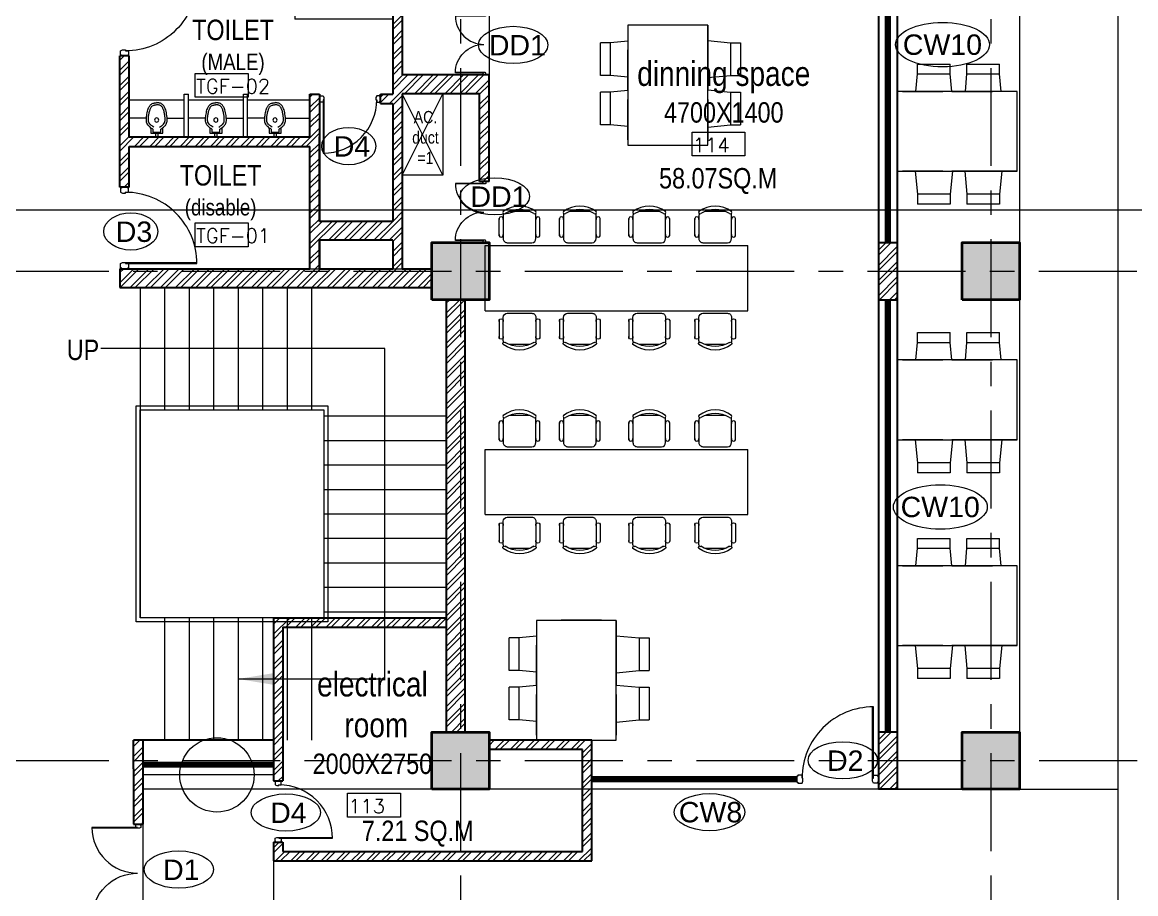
# Model space of a CAD drawing. Header units: millimetres. Extents: x 24487468 to 24959437, y -333213 to 842934.
# Drawn here: x 24743375 to 24757020, y 426 to 11110 of the extents above; entities that cross this region are included whole.
import ezdxf

# ---------------------------------------------------------------- set-up
doc = ezdxf.new("R2010")
doc.units = ezdxf.units.MM
doc.header["$MEASUREMENT"] = 0
doc.header["$PDMODE"] = 3
doc.linetypes.add('Centreline', pattern=[21, 12, -3, 3, -3])
doc.layers.get('0').update_dxf_attribs({"lineweight": 5})
for name, color, linetype, lineweight in [('A 0.13 dw', 175, 'Continuous', 5), ('A 0.13furniture', 30, 'Continuous', 0), ('A 0.13parapet partition', 32, 'Continuous', 13), ('A-DIM', 155, 'Continuous', 9), ('AREA', 7, 'Continuous', 5), ('COLUMN', 12, 'Continuous', 40), ('D-DIM', 63, 'Continuous', 15), ('DIM', 183, 'Continuous', 5), ('Fixture', 181, 'Continuous', 9), ('HACTH', 8, 'Continuous', 0), ('hatch', 9, 'Continuous', 0), ('p1 plan grid lck', 6, 'Continuous', 5), ('room number', 99, 'Continuous', 20), ('stairs', 13, 'Continuous', 5), ('text', 7, 'Continuous', 15), ('TEXT ROOM', 3, 'Continuous', 15), ('wall', 53, 'Continuous', 15), ('Wall1', 37, 'Continuous', 30), ('WALL2', 4, 'Continuous', 15), ('win shutters', 140, 'Continuous', 25)]:
    doc.layers.add(name, color=color, linetype=linetype, lineweight=lineweight)
doc.styles.add('arial', font='times.ttf')
doc.styles.add('LABEL', font='arial.ttf', dxfattribs={"height": 18})
doc.styles.add('ordinary', font='arial.ttf')
doc.styles.add('ROMANS', font='romans__.ttf')
doc.styles.add('Tahoma', font='technic_.ttf')
doc.dimstyles.new('DIM100', dxfattribs={"dimtxt": 300, "dimasz": 250, "dimexe": 100, "dimexo": 100, "dimgap": 150, "dimtad": 1, "dimdec": 0, "dimrnd": 5, "dimzin": 0, "dimdsep": 46, "dimtxsty": 'ROMANS', "dimblk": 'DOTSMALL', "dimcen": 0.09, "dimclrd": 256, "dimclre": 256, "dimclrt": 7, "dimadec": 0, "dimazin": 0, "dimtfac": 1, "dimtdec": 0, "dimtix": 1, "dimtofl": 0, "dimtmove": 1, "dimatfit": 3, "dimfxl": 100, "dimfxlon": 1, "dimtolj": 1, "dimtzin": 0, "dimarcsym": 0})

# ---------------------------------------------------------------- blocks, each defined once
blk = doc.blocks.new('column 350')
at = {"layer": 'COLUMN', "ltscale": 100}
h = blk.add_hatch(color=256, dxfattribs=at)
h.dxf.hatch_style = 1
h.paths.add_polyline_path([(1327.5, 1037.5), (627.5, 1037.5), (627.5, 337.5), (1327.5, 337.5)])
blk.add_lwpolyline([(627.5, 1037.5), (1327.5, 1037.5), (1327.5, 337.5), (627.5, 337.5)], close=True, dxfattribs=at)
blk = doc.blocks.new('_DotSmall')
at = {"color": 0, "linetype": 'ByBlock', "const_width": 0.5}
blk.add_lwpolyline([(-0.0625, 0, 1), (0.0625, 0, 1)], format="xyb", close=True, dxfattribs=at)
blk = doc.blocks.new('Door1000-flat-3')
at = {"layer": 'A 0.13 dw'}
for p, q in [((-38, 0), (-38, -12)), ((38, 0), (-38, 0)), ((-38, -12), (-50, -12)), ((-50, -12), (-50, -63)), ((-50, -63), (-25, -75)), ((-25, -75), (12, -75)), ((12, -75), (12, -63)), ((12, -63), (50, -63)), ((38, -12), (38, 0)), ((50, -12), (38, -12)), ((50, -63), (50, -12)), ((-50, -937), (-25, -925)), ((-50, -988), (-50, -937)), ((-25, -925), (12, -925)), ((12, -925), (12, -937)), ((12, -925), (886, -925)), ((12, -937), (50, -937)), ((12, -937), (886, -937)), ((50, -937), (50, -988)), ((-38, -988), (-50, -988)), ((-38, -1000), (-38, -988)), ((38, -1000), (-38, -1000)), ((50, -988), (38, -988)), ((38, -988), (38, -1000))]:
    blk.add_line(p, q, dxfattribs=at)
blk.add_lwpolyline([(886, -937), (886, -937, 0.414214), (12, -63)], format="xyb", dxfattribs=at)
blk = doc.blocks.new('URINAL-flat-2-flat-1')
at = {"layer": 'Fixture'}
for p, q in [((34889, -102468), (34850, -102468)), ((34898, -102606), (34898, -102366)), ((34850, -102492), (34889, -102492))]:
    blk.add_line(p, q, dxfattribs=at)
for points in [[(34803, -102431, 0.015307), (34788, -102408, 0.030235), (34770, -102387, 0.085356), (34740, -102364, 0.063817), (34717, -102355, 0.036492), (34698, -102352, 0.026744), (34678, -102352, 0.018274), (34658, -102353, 0.011125), (34636, -102356, 0.014084), (34600, -102362, 0.025138), (34565, -102370, 0.031939), (34540, -102380, 0.032616), (34523, -102389, 0.107254), (34494, -102415, 0.068619), (34485, -102434, 0.025503), (34482, -102447, 0.015887), (34479, -102459, 0.009468), (34476, -102479)], [(34777, -102444, 0.008503), (34763, -102422, 0.017924), (34752, -102408, 0.030377), (34741, -102396, 0.126288), (34715, -102381, 0.028405), (34706, -102379, 0.02339), (34696, -102377, 0.02717), (34679, -102377, 0.018325), (34660, -102378, 0.011123), (34640, -102380, 0.018446), (34598, -102387, 0.021502), (34573, -102394, 0.022313), (34555, -102400, 0.029677), (34540, -102407, 0.038753), (34528, -102415, 0.155552), (34509, -102442, 0.025477), (34506, -102452, 0.015887), (34504, -102463, 0.009489), (34501, -102482)], [(34803, -102528, -0.015299), (34787, -102551, -0.030229), (34770, -102572, -0.085355), (34740, -102595, -0.063823), (34717, -102604, -0.036496), (34698, -102607, -0.026747), (34678, -102607, -0.018276), (34657, -102606, -0.011126), (34636, -102603, -0.014084), (34600, -102597, -0.025138), (34565, -102589, -0.031939), (34540, -102579, -0.032616), (34523, -102570, -0.107254), (34494, -102543, -0.068619), (34485, -102524, -0.025503), (34482, -102512, -0.015887), (34479, -102499, -0.009468), (34476, -102479)], [(34777, -102515, -0.008503), (34762, -102537, -0.017924), (34752, -102551, -0.030377), (34741, -102563, -0.126288), (34715, -102578, -0.028405), (34706, -102580, -0.02339), (34696, -102582, -0.02717), (34679, -102582, -0.018325), (34660, -102581, -0.011123), (34640, -102579, -0.018446), (34598, -102571, -0.021502), (34573, -102565, -0.022313), (34555, -102559, -0.029677), (34540, -102552, -0.038753), (34528, -102543, -0.155552), (34509, -102516, -0.025477), (34506, -102507, -0.015887), (34504, -102495, -0.009489), (34501, -102476)]]:
    blk.add_lwpolyline(points, format="xyb", dxfattribs=at)
for points in [[(34786, -102405), (34850, -102405), (34850, -102555), (34785, -102555)], [(34803, -102431), (34839, -102431), (34839, -102528), (34803, -102528)]]:
    blk.add_lwpolyline(points, dxfattribs=at)
blk.add_circle((34690, -102479), 25.6, dxfattribs=at)
blk = doc.blocks.new('eg e-flat-1')
at = {"layer": 'Fixture'}
for p, q in [((-349, 195), (-349, -355)), ((851, 195), (851, -355)), ((269, -41), (232, -41)), ((251, -59), (251, -22)), ((851, -355), (-349, -355))]:
    blk.add_line(p, q, dxfattribs=at)
at = {"layer": 'Fixture', "linetype": 'Continuous'}
for points in [[(475, -48, 0.117634), (461, 21, 0.104469), (414, 84, 0.090016), (344, 126, 0.08192), (256, 144, 0.08192), (168, 132, 0.090016), (96, 95, 0.104469), (44, 35, 0.117634), (26, -33, 0.117634), (40, -102, 0.104469), (87, -166, 0.090016), (157, -207, 0.08192), (245, -225, 0.08192), (333, -213, 0.090016), (405, -176, 0.104469), (457, -116, 0.117634)], [(458, -44, 0.118622), (444, 19, 0.104678), (399, 76, 0.089562), (334, 113, 0.081185), (253, 128, 0.081185), (171, 116, 0.089562), (106, 80, 0.104678), (59, 25, 0.118622), (43, -38, 0.118622), (57, -100, 0.104678), (102, -157, 0.089562), (167, -194, 0.081185), (248, -209, 0.081185), (330, -197, 0.089562), (396, -162, 0.104678), (442, -106, 0.118622)], [(387, -42, 0.118283), (377, -1, 0.104607), (348, 37, 0.089718), (305, 61, 0.081436), (252, 70, 0.081436), (198, 62, 0.089718), (155, 39, 0.104607), (124, 2, 0.118283), (114, -39, 0.118283), (124, -80, 0.104607), (153, -118, 0.089718), (196, -142, 0.081436), (249, -152, 0.081436), (303, -143, 0.089718), (346, -120, 0.104607), (377, -83, 0.118283)]]:
    blk.add_lwpolyline(points, format="xyb", close=True, dxfattribs=at)
at = {"layer": 'Fixture'}
for radius in [27.6, 18.4]:
    blk.add_circle((251, -41), radius, dxfattribs=at)
blk = doc.blocks.new('md1')
at = {"layer": 'A 0.13 dw'}
for p, q in [((-924, 1799), (-936, 1799)), ((-936, 1799), (-936, 1748)), ((-936, 1748), (-911, 1736)), ((-924, 1811), (-924, 1799)), ((-848, 1811), (-924, 1811)), ((-911, 1736), (-874, 1736)), ((-874, 1736), (-874, 1748)), ((-874, 1748), (-836, 1748)), ((-874, 1748), (0, 1748)), ((-874, 1736), (0, 1736)), ((-848, 1799), (-848, 1811)), ((-836, 1799), (-848, 1799)), ((-836, 1748), (-836, 1799)), ((-936, 0), (-911, 12)), ((-936, -51), (-936, 0)), ((-911, 12), (-874, 12)), ((-874, 12), (-874, 0)), ((-874, 12), (0, 12)), ((-874, 0), (-836, 0)), ((-874, 0), (0, 0)), ((-836, 0), (-836, -51)), ((-924, -51), (-936, -51)), ((-924, -63), (-924, -51)), ((-848, -63), (-924, -63)), ((-836, -51), (-848, -51)), ((-848, -51), (-848, -63))]:
    blk.add_line(p, q, dxfattribs=at)
for points in [[(0, 1748), (0, 1748, -0.414214), (-874, 874)], [(0, 0), (0, 0, 0.414214), (-874, 874)]]:
    blk.add_lwpolyline(points, format="xyb", dxfattribs=at)
blk = doc.blocks.new('tiolet21')
at = {"layer": 'hatch', "ltscale": 100}
h = blk.add_hatch(dxfattribs=at)
h.set_pattern_fill('ANSI32', color=256, scale=350)
h.set_pattern_definition([(45, (-1761.97, 2665), (-92.8078, 92.8078), []), (45, (-1700.1, 2665), (-92.8078, 92.8078), [])])
h.paths.add_polyline_path([(-564, 5650), (-794, 5650), (-794, 3403), (-3909, 3403), (-3909, 4647), (-4024, 4647), (-4024, 3288), (-679, 3288), (-679, 1819), (-829, 1819), (-829, 1704), (-679, 1704), (-679, 260), (-1579, 260), (-1579, 1819), (-1694, 1819), (-1694, 1295), (-3909, 1295), (-3909, 2288), (-4024, 2288), (-4024, 2288), (-4024, 680), (-3909, 680), (-3909, 1180), (-1694, 1180), (-1694, -320), (-1579, -320), (-1579, 30), (-679, 30), (-679, -320), (-564, -320), (-564, 1825), (385, 1825), (385, 750), (500, 750), (500, 2055), (-564, 2055), (-564, 3290), (385, 3290), (385, 2805), (500, 2805), (500, 3405), (500, 4550), (385, 4550), (385, 3520), (-564, 3520)])
h = blk.add_hatch(dxfattribs=at)
h.set_pattern_fill('ANSI32', color=256, scale=350)
h.set_pattern_definition([(45, (-1501.97, 4526.43), (-92.808, 92.808), []), (45, (-1440.1, 4526.43), (-92.808, 92.808), [])])
h.paths.add_polyline_path([(-794, 4535), (-2124, 4535), (-2124, 4535), (-2181, 4535), (-2209, 4535), (-2209, 4420), (-2124, 4420), (-2124, 4420), (-2181, 4420), (-2181, 4411), (-2190, 4411), (-2190, 4373), (-2171, 4364), (-2143, 4364), (-2143, 4373), (-2115, 4373), (-2115, 4411), (-2124, 4411), (-2124, 4420), (-2181, 4420), (-2181, 4420), (-2124, 4420), (-794, 4420)])
h.paths.add_polyline_path([(-2094, 5650), (-2209, 5650), (-2209, 5285), (-2180, 5285), (-2180, 5285), (-2123, 5285), (-2094, 5285)])
h.paths.add_polyline_path([(-1488, 4364), (-2143, 4364), (-2171, 4364), (-2190, 4373), (-2190, 4411), (-2181, 4411), (-2181, 4420), (-2124, 4420), (-2124, 4411), (-2115, 4411), (-2115, 4373), (-1488, 4373, -0.401532), (-2114, 3718), (-2114, 3679), (-2123, 3679), (-2123, 3670), (-2094, 3670), (-2094, 3403), (-2209, 3403), (-2209, 3670), (-2180, 3670), (-2180, 3679), (-2189, 3679), (-2189, 3717), (-2171, 3726), (-2143, 3726), (-2143, 3717, 0.410198)])
at = {"ltscale": 100}
for p, q in [((-200, 5880), (-200, 5650)), ((-4024, 2288), (-4024, 2288)), ((-1694, -320), (-564, -320))]:
    blk.add_line(p, q, dxfattribs=at)
at = {"layer": 'A 0.13parapet partition', "linetype": 'Continuous', "extrusion": (7.45024e-07, -7.45024e-07, 1)}
for p, q in [((-3234, 1295), (-3234, 1819, 0)), ((-3234, 1819, 0), (-3184, 1819, 0)), ((-3184, 1295, 0), (-3184, 1819, 0)), ((-2509, 1295, 0), (-2509, 1819, 0)), ((-2509, 1819, 0), (-2459, 1819, 0)), ((-2459, 1295, 0), (-2459, 1819, 0))]:
    blk.add_line(p, q, dxfattribs=at)
at = {"layer": 'Fixture', "extrusion": (7.45024e-07, -7.45024e-07, 1)}
for p, q in [((-3909, 1749, 0), (-3234, 1749, 0)), ((-3184, 1749, 0), (-2509, 1749, 0)), ((-2459, 1749, 0), (-1694, 1749, 0)), ((-3444, 1524, 0), (-3234, 1524, 0)), ((-2719, 1524, 0), (-2509, 1524, 0)), ((-1994, 1524, 0), (-1694, 1524, 0))]:
    blk.add_line(p, q, dxfattribs=at)
at = {"layer": 'Fixture', "extrusion": (-7.45024e-07, -7.45024e-07, 1)}
for p, q in [((-3699, 1524, 0), (-3909, 1524)), ((-2974, 1524, 0), (-3185, 1524, 0)), ((-2249, 1524, 0), (-2460, 1524, 0))]:
    blk.add_line(p, q, dxfattribs=at)
at = {"layer": 'HACTH', "ltscale": 100}
for p, q in [((-264, 5175), (-564, 5475)), ((-564, 5175), (-264, 5475)), ((-264, 5475), (-564, 5475)), ((-264, 5475), (-264, 5175)), ((-564, 5175), (-264, 5175)), ((-64, 4467), (-564, 4467)), ((-564, 4467), (-64, 3520)), ((-564, 3520), (-64, 4467)), ((-64, 4467), (-64, 3520)), ((-564, 3290), (-64, 2790)), ((-564, 2790), (-64, 3290)), ((-64, 3290), (-64, 2790)), ((-564, 2790), (-64, 2790)), ((-64, 825), (-564, 1825)), ((-564, 825), (-64, 1825)), ((-64, 1825), (-64, 825)), ((-64, 825), (-564, 825))]:
    blk.add_line(p, q, dxfattribs=at)
at = {"layer": 'Wall1', "ltscale": 100}
for p, q in [((-4024, 5880), (-200, 5880)), ((-4024, 5650), (-4024, 5880)), ((-4024, 5650), (-199, 5650)), ((-2209, 5650), (-2209, 5285)), ((-2094, 5650), (-2094, 5285)), ((-794, 5650), (-794, 3403)), ((-564, 5650), (-564, 3520)), ((-2209, 5285), (-2094, 5285)), ((-4024, 3288), (-4024, 4647)), ((-3909, 4647), (-4024, 4647)), ((-3909, 3403), (-3909, 4647)), ((-2209, 4535), (-2209, 4420)), ((-2209, 4535), (-794, 4535)), ((385, 3520), (385, 4550)), ((500, 4550), (385, 4550)), ((500, 3405), (500, 4550)), ((-2209, 4420), (-794, 4420)), ((-2209, 3670), (-2209, 3403)), ((-2094, 3670), (-2209, 3670)), ((-2094, 3670), (-2094, 3403)), ((-564, 3520), (385, 3520)), ((-4024, 3288), (-679, 3288)), ((-3909, 3403), (-794, 3403)), ((-679, 3288), (-679, 1819)), ((-564, 3290), (-564, 2055)), ((-564, 3290), (385, 3290)), ((385, 2805), (385, 3290)), ((500, 2805), (500, 3405)), ((500, 2805), (385, 2805)), ((-4024, 680), (-4024, 2288)), ((-3909, 2288), (-4024, 2288)), ((-3909, 1295), (-3909, 2288)), ((500, 2055), (-564, 2055)), ((500, 750), (500, 2055)), ((-1694, 1819, 0), (-1579, 1819, 0)), ((-1694, 1295, 0), (-1694, 1819, 0)), ((-1579, 1819), (-1579, 260)), ((-829, 1819), (-679, 1819)), ((-829, 1704), (-829, 1819)), ((-564, 1825), (-564, -320)), ((385, 1825), (-564, 1825)), ((385, 750), (385, 1825)), ((-829, 1704), (-679, 1704)), ((-679, 1704), (-679, 260)), ((-3909, 1295), (-1694, 1295)), ((-1579, 260), (-1579, 1295)), ((-3909, 680), (-3909, 1180)), ((-3909, 1180), (-1694, 1180)), ((-1694, -320), (-1694, 1180, 0)), ((500, 750), (385, 750)), ((-3909, 680), (-4024, 680)), ((-679, 260), (-1579, 260)), ((-1579, -320), (-1579, 30)), ((-679, 30), (-1579, 30)), ((-1579, 30), (-1579, -320)), ((-679, 30), (-679, -320))]:
    blk.add_line(p, q, dxfattribs=at)
at = {"layer": 'A 0.13 dw', "xscale": -1, "rotation": 180}
for p in [(-3969, 4650), (-3966, 2288)]:
    blk.add_blockref('Door1000-flat-3', p, dxfattribs=at)
at = {"layer": 'A 0.13 dw', "xscale": 0.7499724901504649, "yscale": 0.7499724901504649, "zscale": 0.7499724901504649}
blk.add_blockref('Door1000-flat-3', (-2152, 5285), dxfattribs=at)
at = {"layer": 'A 0.13 dw', "yscale": 0.7499724901504649, "zscale": 0.7499724901504649}
for p, xscale, rotation in [((-2152, 3670), -0.7499724901504649, 180), ((-829, 1761), 0.7499724901504649, 270)]:
    blk.add_blockref('Door1000-flat-3', p, dxfattribs=dict(at, xscale=xscale, rotation=rotation))
at = {"layer": 'A 0.13 dw'}
blk.add_blockref('Door1000-flat-3', (-3966, 680), dxfattribs=at)
at = {"layer": 'Fixture', "extrusion": (7.45024e-07, -7.45024e-07, 1), "xscale": -1, "rotation": 89.99999733613609}
for p in [(-106051, 36193, 0), (-105326, 36193, 0), (-104601, 36193, 0)]:
    blk.add_blockref('URINAL-flat-2-flat-1', p, dxfattribs=at)
at = {"layer": 'wall', "rotation": 90}
blk.add_blockref('eg e-flat-1', (-3714, 3752), dxfattribs=at)
at = {"layer": 'wall'}
blk.add_blockref('eg e-flat-1', (-1530, 3093), dxfattribs=at)
at = {"layer": 'WALL2', "xscale": -0.4001994771859112, "yscale": 0.4001994771859112, "zscale": 0.4001994771859112}
blk.add_blockref('md1', (88, 4575), dxfattribs=at)
at = {"layer": 'WALL2', "xscale": 0.4001994771859112, "yscale": 0.4001994771859112, "zscale": 0.4001994771859112, "rotation": 180}
for p in [(88, 2780), (88, 725)]:
    blk.add_blockref('md1', p, dxfattribs=at)
at = {"layer": 'text', "attachment_point": 2, "style": 'LABEL'}
for s, insert, char_height, width in [('{\\fTechnic|b0|i0|c2|p2;TOILET\\P\\H0.8x;(FEMALE)}', (-2751, 5256), 250, 5130.9), ('\\pi-450,l600,t600;{\\fTechnic|b0|i0|c2|p2; S.D-1}', (-353, 5093), 150, 4499.81), ('\\pi-450,l600,t600;{\\fTechnic|b0|i0|c2|p2;AIR \\PSHAFT-1}', (-155, 4139), 150, 4499.81), ('\\pi-450,l600,t600;{\\fTechnic|b0|i0|c2|p2;COMM.\\Pduct}', (-255, 3190), 150, 4499.81), ('{\\fTechnic|b0|i0|c2|p2;TOILET\\P\\H0.8x;(MALE)}', (-2637, 2733), 250, 5790.03), ('\\pi-450,l600,t600;{\\fTechnic|b0|i0|c2|p2;AC.\\Pduct\\P=1}', (-354, 1614), 150, 4499.81), ('{\\fTechnic|b0|i0|c2|p2;TOILET\\P\\H0.8x;(disable)}', (-2789, 950), 250, 5790.03)]:
    blk.add_mtext(s, dxfattribs=dict(at, insert=insert, char_height=char_height, width=width))
blk = doc.blocks.new('CHAIR7')
at = {"layer": 'A 0.13furniture'}
for p, q in [((0, 9), (0, -9)), ((20, 12), (3, 12)), ((5.12, 15.04), (17.88, 15.04)), ((23, -7.44), (23, 7.44)), ((3, -12), (20, -12)), ((5.12, -15), (17.88, -15))]:
    blk.add_line(p, q, dxfattribs=at)
for centre, radius, start, end in [((3, 9), 3, 90, 180), ((5.56, 13.54), 1.56, 73.7398, 286.2602), ((17.44, 13.54), 1.56, 253.7398, 106.2602), ((20, 9), 3, 62.41556, 90), ((22.34, 11.12), 1.1, 53.30994, 212.02741), ((4.82, 0), 19.64, 327.57575, 32.42425), ((7, 0), 20, 323.1301, 36.8699), ((3, -9), 3, 180, 270), ((5.56, -13.5), 1.56, 73.7398, 286.2602), ((17.44, -13.5), 1.56, 253.7398, 106.2602), ((20, -9), 3, 270, 297.58444), ((22.34, -11.12), 1.1, 147.97259, 306.69006)]:
    blk.add_arc(centre, radius, start, end, dxfattribs=at)
blk = doc.blocks.new('A$C6C0E33E6')
at = {"layer": 'A 0.13furniture'}
for p, q in [((483, 0), (483, 3219)), ((1283, 3219), (483, 3219)), ((1283, 0), (1283, 3219)), ((1283, 0), (483, 0))]:
    blk.add_line(p, q, dxfattribs=at)
at = {"layer": 'A 0.13furniture', "rotation": 180.0000000000125}
for p, xscale, yscale, zscale in [((450, 2818), 16.66666666667152, 16.66666666667152, 16.66666666667152), ((450, 2818), 16.66666666667152, 16.66666666667152, 16.66666666667152), ((1315, 2818), -16.66666666667152, 16.66666666666424, 16.66666666666667), ((1315, 2818), -16.66666666667152, 16.66666666666424, 16.66666666666667), ((450, 2010), 16.66666666667152, 16.66666666667152, 16.66666666667152), ((1315, 2010), -16.66666666667152, 16.66666666666424, 16.66666666666667), ((450, 1159), 16.66666666667152, 16.66666666667152, 16.66666666667152), ((1315, 1159), -16.66666666667152, 16.66666666666424, 16.66666666666667), ((450, 420), 16.66666666667152, 16.66666666667152, 16.66666666667152), ((1315, 420), -16.66666666667152, 16.66666666666424, 16.66666666666667)]:
    blk.add_blockref('CHAIR7', p, dxfattribs=dict(at, xscale=xscale, yscale=yscale, zscale=zscale))
blk = doc.blocks.new('A$C755A44B5')
at = {"layer": 'A 0.13furniture'}
for p, q in [((177, 1403), (504, 1403)), ((177, 1303), (177, 1403)), ((504, 1303), (504, 1403)), ((672, 1403), (999, 1403)), ((672, 1303), (672, 1403)), ((999, 1303), (999, 1403)), ((155, 1074), (177, 1303)), ((177, 1303), (504, 1303)), ((526, 1074), (504, 1303)), ((650, 1074), (672, 1303)), ((672, 1303), (999, 1303)), ((1021, 1074), (999, 1303)), ((2, 1074), (2, 274)), ((1202, 1074), (2, 1074)), ((2, 1074), (452, 1074)), ((2, 1074), (2, 724)), ((249, 1074), (654, 1074)), ((745, 1074), (1150, 1074)), ((1202, 274), (1202, 1074)), ((0, 927), (0, 522)), ((2, 274), (1202, 274)), ((160, 274), (177, 100)), ((654, 274), (249, 274)), ((520, 274), (504, 100)), ((655, 274), (672, 100)), ((1150, 274), (745, 274)), ((1016, 274), (999, 100)), ((504, 100), (177, 100)), ((177, 100), (177, 0)), ((504, 0), (177, 0)), ((504, 100), (504, 0)), ((999, 100), (672, 100)), ((672, 100), (672, 0)), ((999, 0), (672, 0)), ((999, 100), (999, 0))]:
    blk.add_line(p, q, dxfattribs=at)
blk = doc.blocks.new('*U36')
at = {"layer": 'room number'}
blk.add_lwpolyline([(45.9, 40.4), (45.9, 240.4), (490.9, 240.4), (490.9, 40.4)], close=True, dxfattribs=at)
at = {"layer": 'room number', "style": 'ROMANS'}
blk.add_attdef('ROOM_NUM', (53.1, 72.5), '', height=120, dxfattribs=at)
blk = doc.blocks.new('SEC')
at = {"layer": 'HACTH', "ltscale": 100}
blk.add_lwpolyline([(-34685, 0), (0, 0), (0, 3449), (-425, 2854)], dxfattribs=at)
blk = doc.blocks.new('*D50')
at = {"layer": 'Defpoints', "color": 0, "ltscale": 100, "transparency": 16777216}
for p in [(24755596, 14059), (24755596, 8059), (24759621, 8059)]:
    blk.add_point(p, dxfattribs=at)
at = {"layer": 'DIM', "lineweight": -2, "ltscale": 100, "transparency": 16777216}
for p, q in [((24759521, 14059), (24759721, 14059)), ((24759621, 14059), (24759621, 8059)), ((24759521, 8059), (24759721, 8059))]:
    blk.add_line(p, q, dxfattribs=at)
at = {"layer": 'DIM', "lineweight": -2, "ltscale": 100, "transparency": 16777216, "xscale": 250, "yscale": 250, "zscale": 250}
for p, rotation in [((24759621, 14059), 90), ((24759621, 8059), 270)]:
    blk.add_blockref('_DotSmall', p, dxfattribs=dict(at, rotation=rotation))
at = {"layer": 'DIM', "color": 7, "ltscale": 100, "transparency": 16777216, "insert": (24759320, 11059), "char_height": 300, "attachment_point": 5, "rotation": 90, "style": 'ROMANS'}
blk.add_mtext('\\A1;6000', dxfattribs=at)
blk = doc.blocks.new('*D51')
at = {"layer": 'Defpoints', "color": 0, "ltscale": 100, "transparency": 16777216}
for p in [(24755596, 8059), (24755594, 2059), (24759621, 2059)]:
    blk.add_point(p, dxfattribs=at)
at = {"layer": 'DIM', "lineweight": -2, "ltscale": 100, "transparency": 16777216}
for p, q in [((24759521, 8059), (24759721, 8059)), ((24759621, 8059), (24759621, 2059)), ((24759521, 2059), (24759721, 2059))]:
    blk.add_line(p, q, dxfattribs=at)
at = {"layer": 'DIM', "lineweight": -2, "ltscale": 100, "transparency": 16777216, "xscale": 250, "yscale": 250, "zscale": 250}
for p, rotation in [((24759621, 8059), 90), ((24759621, 2059), 270)]:
    blk.add_blockref('_DotSmall', p, dxfattribs=dict(at, rotation=rotation))
at = {"layer": 'DIM', "color": 7, "ltscale": 100, "transparency": 16777216, "insert": (24759320, 5059), "char_height": 300, "attachment_point": 5, "rotation": 90, "style": 'ROMANS'}
blk.add_mtext('\\A1;6000', dxfattribs=at)
blk = doc.blocks.new('*D52')
at = {"layer": 'Defpoints', "color": 0, "ltscale": 100, "transparency": 16777216}
for p in [(24755594, 2059), (24755245, -3941), (24759621, -3941)]:
    blk.add_point(p, dxfattribs=at)
at = {"layer": 'DIM', "lineweight": -2, "ltscale": 100, "transparency": 16777216}
for p, q in [((24759521, 2059), (24759721, 2059)), ((24759621, 2059), (24759621, -3941)), ((24759521, -3941), (24759721, -3941))]:
    blk.add_line(p, q, dxfattribs=at)
at = {"layer": 'DIM', "lineweight": -2, "ltscale": 100, "transparency": 16777216, "xscale": 250, "yscale": 250, "zscale": 250}
for p, rotation in [((24759621, 2059), 90), ((24759621, -3941), 270)]:
    blk.add_blockref('_DotSmall', p, dxfattribs=dict(at, rotation=rotation))
at = {"layer": 'DIM', "color": 7, "ltscale": 100, "transparency": 16777216, "insert": (24759320, -941), "char_height": 300, "attachment_point": 5, "rotation": 90, "style": 'ROMANS'}
blk.add_mtext('\\A1;6000', dxfattribs=at)
blk = doc.blocks.new('DF')
at = {"layer": 'A-DIM', "ltscale": 100}
for p, q in [((19797598, -169767), (19797598, -171267)), ((19797898, -169767), (19797898, -171267)), ((19798198, -169767), (19798198, -171267)), ((19798498, -169767), (19798498, -171267)), ((19798798, -169767), (19798798, -171267)), ((19799098, -169767), (19799098, -171267)), ((19799398, -169767), (19799398, -171267)), ((19799698, -169767), (19799698, -171267)), ((19800598, -170517), (19797118, -170517)), ((19797598, -171267), (19799848, -171267)), ((19797598, -171267), (19797598, -173817)), ((19799848, -171267), (19799848, -173817)), ((19799848, -171342), (19801348, -171342)), ((19799848, -171642), (19801348, -171642)), ((19799848, -171942), (19801348, -171942)), ((19799848, -172242), (19801348, -172242)), ((19799848, -172542), (19801348, -172542)), ((19799848, -172842), (19801348, -172842)), ((19799848, -173142), (19801348, -173142)), ((19799848, -173442), (19801348, -173442)), ((19799848, -173817), (19797598, -173817)), ((19797898, -173817), (19797898, -175317)), ((19798198, -173817), (19798198, -175317)), ((19798498, -173817), (19798498, -175317)), ((19798798, -173817), (19798798, -175317)), ((19799098, -173817), (19799098, -175317)), ((19799398, -173817), (19799398, -175317)), ((19799698, -173817), (19799698, -175317)), ((19799848, -173742), (19801348, -173742))]:
    blk.add_line(p, q, dxfattribs=at)
for points in [[(19797548, -171217), (19799898, -171217), (19799898, -173867), (19797548, -173867)], [(19797598, -171267), (19799848, -171267), (19799848, -173817), (19797598, -173817)]]:
    blk.add_lwpolyline(points, close=True, dxfattribs=at)
blk.add_leader([(19798798, -174567), (19800598, -174567), (19800598, -170517)], dimstyle='DIM100', override={"dimasz": 450, "dimgap": 150, "dimtad": 0, "dimfxl": 300}, dxfattribs=at)

msp = doc.modelspace()

# ---------------------------------------------------------------- hatches: boundary and pattern name
at = {"layer": 'hatch', "ltscale": 100}
h = msp.add_hatch(dxfattribs=at)
h.set_pattern_fill('ANSI32', color=256, scale=350)
h.set_pattern_definition([(45, (24753982.19, 8058.7), (-92.81, 92.81), []), (45, (24754044.06, 8058.7), (-92.808, 92.808), [])])
h.paths.add_polyline_path([(24754097.2, 8408.7), (24753867.2, 8408.7), (24753867.2, 7708.7), (24754097.2, 7708.7)])
h = msp.add_hatch(dxfattribs=at)
h.set_pattern_fill('ANSI32', color=256, scale=350)
h.set_pattern_definition([(45, (24746482.78, 7973.7), (-92.808, 92.808), []), (45, (24746544.66, 7973.7), (-92.808, 92.808), [])])
h.paths.add_polyline_path([(24748395, 8088.7), (24748030.1, 8088.7), (24746900.1, 8088.7), (24744666, 8088.7), (24744666, 8088.7), (24744590, 8088.7), (24744570.6, 8088.7), (24744570.6, 7858.7), (24748395, 7858.7)])
h = msp.add_hatch(dxfattribs=at)
h.set_pattern_fill('ANSI32', color=256, scale=350)
h.set_pattern_definition([(45, (24748684.98, 5058.7), (-92.808, 92.808), []), (45, (24748746.85, 5058.7), (-92.808, 92.808), [])])
h.paths.add_polyline_path([(24748800, 7708.7), (24748570, 7708.7), (24748570, 2408.7), (24748800, 2408.7)])
h = msp.add_hatch(dxfattribs=at)
h.set_pattern_fill('ANSI32', color=256, scale=350)
h.set_pattern_definition([(45, (24747512, 2808.7), (-92.808, 92.808), []), (45, (24747573.87, 2808.7), (-92.808, 92.808), [])])
h.paths.add_polyline_path([(24746569, 3693.7), (24748570, 3693.7), (24748570, 3808.7), (24746454, 3808.7), (24746454, 1808.7), (24746483, 1808.7), (24746483, 1808.7), (24746540, 1808.7), (24746569, 1808.7)])
h = msp.add_hatch(dxfattribs=at)
h.set_pattern_fill('ANSI32', color=256, scale=350)
h.set_pattern_definition([(45, (24753982.19, 2058.7), (-92.81, 92.81), []), (45, (24754044.06, 2058.7), (-92.808, 92.808), [])])
h.paths.add_polyline_path([(24754097.2, 2408.7), (24753867.2, 2408.7), (24753867.2, 1869), (24753867.2, 1869), (24753867.2, 1793), (24753867.2, 1708.7), (24754097.2, 1708.7)])
h = msp.add_hatch(dxfattribs=at)
h.set_pattern_fill('ANSI32', color=256, scale=350)
h.set_pattern_definition([(45, (24744796.51, 1793.7), (-92.808, 92.808), []), (45, (24744858.38, 1793.7), (-92.808, 92.808), [])])
h.paths.add_polyline_path([(24744854, 2308.7), (24744739, 2308.7), (24744739, 1958.7), (24744739, 1278.7), (24744772.2, 1278.7), (24744772.2, 1278.7), (24744820.8, 1278.7), (24744854, 1278.7)])
h = msp.add_hatch(dxfattribs=at)
h.set_pattern_fill('ANSI32', color=256, scale=350)
h.set_pattern_definition([(45, (24749724.5, 2008.7), (-92.808, 92.808), []), (45, (24749786.37, 2008.7), (-92.808, 92.808), [])])
h.paths.add_polyline_path([(24750354, 2308.7), (24749095, 2308.7), (24749095, 2193.7), (24750239, 2193.7), (24750239, 1708.7), (24750354, 1708.7)])
h = msp.add_hatch(dxfattribs=at)
h.set_pattern_fill('ANSI32', color=256, scale=350)
h.set_pattern_definition([(45, (24748404.01, 1268.7), (-92.808, 92.808), []), (45, (24748465.88, 1268.7), (-92.808, 92.808), [])])
h.paths.add_polyline_path([(24750354, 1708.7), (24750239, 1708.7), (24750239, 943.7), (24746569, 943.7), (24746569, 1058.7), (24746539.9, 1058.7), (24746539.9, 1058.7), (24746482.9, 1058.7), (24746454, 1058.7), (24746454, 828.7), (24750354, 828.7)])

# ---------------------------------------------------------------- linework, layer by layer
at = {"ltscale": 100}
msp.add_lwpolyline([(24720394.5, 6308.7), (24720394.5, 7708.7), (24715894.5, 7708.8), (24715894.5, 26408.8), (24741596.1, 26408.7), (24741596.1, 20408.7), (24755595.6, 20408.7), (24755596.1, 1708.7), (24744854, 1708.7), (24744854, -266.3), (24741594, -266.3), (24741594, -10291.3), (24727893, -10291.3), (24727893.5, -4291.3), (24727893.5, 6308.7), (24720394.5, 6308.7)], dxfattribs=at)
at = {"layer": 'A-DIM', "ltscale": 100}
for p, q in [((24756798.7, 1708.7), (24756798.7, -10291.3)), ((24746454, 828.7), (24746454, -266.3))]:
    msp.add_line(p, q, dxfattribs=at)
at = {"layer": 'D-DIM', "ltscale": 100}
msp.add_circle((24745760.3, 1883.7), 455.5, dxfattribs=at)
at = {"layer": 'p1 plan grid lck', "linetype": 'Centreline', "ltscale": 100}
for p, q in [((24748745, 31549.2), (24748745, -15297.8)), ((24755245, 31549.2), (24755245, -15297.8)), ((24709633.7, 8058.7), (24762023.4, 8058.7)), ((24709635.2, 2058.7), (24762025, 2058.7))]:
    msp.add_line(p, q, dxfattribs=at)
at = {"layer": 'p1 plan grid lck', "ltscale": 100}
for p, q in [((24756798.7, 20408.7), (24756798.7, 1708.7)), ((24749094.5, 11213.7), (24749094.5, 10463.7)), ((24754097.2, 1708.7), (24756798.7, 1708.7))]:
    msp.add_line(p, q, dxfattribs=at)
at = {"layer": 'stairs', "ltscale": 100}
msp.add_line((24746454, 1883.7), (24744854, 1883.7), dxfattribs=at)
at = {"layer": 'text', "ltscale": 100}
for centre, major_axis, ratio in [((24749391, 10832.2), (-424.8, 0), 0.5372842), ((24754652.4, 10835.5), (-575.5, 0), 0.4744037), ((24747375.9, 9591.6), (-331.2, 0), 0.689042), ((24749165.6, 8975.7), (-424.8, 0), 0.5372842), ((24744704.7, 8545.8), (-331.2, 0), 0.689042), ((24754625.4, 5167.9), (-575.5, 0), 0.4744037), ((24753429.1, 2061.4), (-424.8, 0), 0.5372842), ((24746605.1, 1422.4), (-424.8, 0), 0.5372842), ((24751796.4, 1426.6), (-432.5, 0), 0.5276082), ((24745292.4, 723.2), (-424.8, 0), 0.5372842)]:
    msp.add_ellipse(centre, major_axis=major_axis, ratio=ratio, dxfattribs=at)
at = {"layer": 'Wall1', "ltscale": 100}
for p, q in [((24754097.2, 20408.7), (24754097.2, 2058.7)), ((24754097.2, 20408.7), (24754097.2, 1708.7)), ((24753867.2, 16662.7), (24753867.2, 2058.7)), ((24753867.2, 16662.7), (24753867.2, 1708.7)), ((24753867.2, 8408.7), (24754097.2, 8408.7)), ((24744570.6, 8088.7), (24746900.1, 8088.7)), ((24744570.6, 8088.7), (24744570.6, 7858.7)), ((24747015.1, 8088.7), (24747915.1, 8088.7)), ((24748030.1, 8088.7), (24748395, 8088.7)), ((24744570.6, 7858.7), (24748395, 7858.7)), ((24748570, 7708.7), (24748570, 2408.7)), ((24748800, 7708.7), (24748800, 2408.7)), ((24753867.2, 7708.7), (24754097.2, 7708.7)), ((24746454, 3808.7), (24746454, 1808.7)), ((24746454, 3808.7), (24746454, 1808.7)), ((24746454, 3808.7), (24748570, 3808.7)), ((24746569, 3693.7), (24746569, 1808.7)), ((24746569, 3693.7), (24748570, 3693.7)), ((24754097.2, 2408.7), (24753867.2, 2408.7)), ((24744739, 1958.7), (24744739, 2308.7)), ((24744739, 1958.7), (24744739, 2308.7)), ((24746454, 2308.7), (24744739, 2308.7)), ((24744854, 2308.7), (24744854, 1278.7)), ((24750354, 2308.7), (24749095, 2308.7)), ((24750239, 2193.7), (24749095, 2193.7)), ((24750239, 943.7), (24750239, 2193.7)), ((24750354, 828.7), (24750354, 2308.7)), ((24744739, 1958.7), (24744739, 1278.7)), ((24746454, 1808.7), (24746569, 1808.7)), ((24754097.2, 1708.7), (24753867.2, 1708.7)), ((24744739, 1278.7), (24744854, 1278.7)), ((24746454, 1058.7), (24746454, 828.7)), ((24746454, 1058.7), (24746454, 828.7)), ((24746454, 1058.7), (24746569, 1058.7)), ((24746569, 1058.7), (24746569, 943.7)), ((24746454, 828.7), (24750354, 828.7)), ((24746569, 943.7), (24750239, 943.7)), ((24746654, 828.7), (24750354, 828.7))]:
    msp.add_line(p, q, dxfattribs=at)
at = {"layer": 'win shutters', "ltscale": 100, "const_width": 75}
for points in [[(24753982.2, 13708.7), (24753982.2, 8408.7)], [(24753982.2, 7708.7), (24753982.2, 2408.7)], [(24746454, 2008.7), (24744854, 2008.7)], [(24752867.2, 1831.1), (24750354, 1831)]]:
    msp.add_lwpolyline(points, dxfattribs=at)

# ---------------------------------------------------------------- block references
at = {"layer": 'A 0.13 dw', "xscale": 0.9999633202006163, "yscale": 0.9999633202006163, "zscale": 0.9999633202006163, "rotation": 90}
msp.add_blockref('Door1000-flat-3', (24752867.2, 1831.1), dxfattribs=at)
at = {"layer": 'A 0.13furniture', "linetype": 'Continuous', "xscale": 1.223751019802876, "yscale": 1.223751019802876, "zscale": 1.223751019802876}
for p, rotation in [((24750461.2, 11075.4), 270), ((24755568.1, 10598.3), 180), ((24755568.1, 7305.3), 180), ((24755568.1, 4783.3), 180), ((24749339.8, 3779.6), 270)]:
    msp.add_blockref('A$C755A44B5', p, dxfattribs=dict(at, rotation=rotation))
at = {"layer": 'A 0.13furniture', "linetype": 'Continuous', "rotation": 270}
for p in [(24749048.7, 8857.2), (24749048.7, 6357.2)]:
    msp.add_blockref('A$C6C0E33E6', p, dxfattribs=at)
at = {"layer": 'A-DIM'}
msp.add_blockref('DF', (4947221.5, 177626.2), dxfattribs=at)
at = {"layer": 'COLUMN', "rotation": 89.99999999994951}
for p in [(24749432.5, 7081.2), (24755932, 7081.2), (24749432.5, 1081.2), (24755931.5, 1081.2), (24755931.5, 1081.2)]:
    msp.add_blockref('column 350', p, dxfattribs=at)
at = {"layer": 'HACTH'}
msp.add_blockref('SEC', (24765467.8, 8808.7), dxfattribs=at)
at = {"layer": 'hatch', "ltscale": 100}
msp.add_blockref('tiolet21', (24748594.5, 8408.7), dxfattribs=at)
at = {"layer": 'room number', "xscale": 1.456692913385827, "yscale": 1.456692913385827, "zscale": 0.984251968503937}
for p, values in [((24745427.6, 10131.9), {'ROOM_NUM': 'TGF-02'}), ((24751515.6, 9412.6), {'ROOM_NUM': '114'}), ((24745427.6, 8300), {'ROOM_NUM': 'TGF-01'}), ((24747293.4, 1307.5), {'ROOM_NUM': '113'})]:
    msp.add_blockref('*U36', p, dxfattribs=at).add_auto_attribs(values)
at = {"layer": 'Wall1', "ltscale": 100, "xscale": 0.7499724901504647, "yscale": 0.7499724901504647, "zscale": 0.7499724901504647}
msp.add_blockref('Door1000-flat-3', (24746511.5, 1808.7), dxfattribs=at)
at = {"layer": 'WALL2', "xscale": 0.6403191634977956, "yscale": 0.6403191634977956, "zscale": 0.6403191634977956, "rotation": 180}
msp.add_blockref('md1', (24744229.2, 1238.4), dxfattribs=at)

# ---------------------------------------------------------------- texts
at = {"layer": 'AREA', "char_height": 250, "attachment_point": 1, "style": 'Tahoma'}
for s, insert, width in [('58.07SQ.M', (24751178.4, 9322.7), 920.281), ('7.21 SQ.M', (24747536, 1322.8), 2000.329)]:
    msp.add_mtext(s, dxfattribs=dict(at, insert=insert, width=width))
at = {"layer": 'text', "ltscale": 100, "char_height": 200, "attachment_point": 1, "style": 'ordinary'}
for s, insert in [('{\\H1.25x;DD1}', (24749093, 10953.8)), ('{\\H1.25x;D4}', (24747192.1, 9713.2)), ('{\\H1.25x;DD1}', (24748867.5, 9097.4)), ('{\\H1.25x;D3}', (24744521, 8667.4)), ('{\\H1.25x;D2}', (24753237.2, 2183)), ('{\\H1.25x;D4}', (24746413.3, 1544)), ('{\\H1.25x;D1}', (24745100.5, 844.9))]:
    msp.add_mtext_dynamic_manual_height_columns(s, width=373.513, gutter_width=15, heights=[0], dxfattribs=dict(at, insert=insert))
at = {"layer": 'text', "ltscale": 100, "char_height": 250, "width": 373.513, "attachment_point": 1, "style": 'ordinary'}
for s, insert in [('CW10', (24754165.8, 10960.6)), ('CW10', (24754138.9, 5293.1)), ('CW8', (24751421.4, 1551.8))]:
    msp.add_mtext(s, dxfattribs=dict(at, insert=insert))
at = {"layer": 'text', "insert": (24744118.9, 7092.6), "char_height": 250, "width": 447.771, "attachment_point": 5, "style": 'arial'}
msp.add_mtext('{\\fTechnic|b0|i0|c2|p2;UP}', dxfattribs=at)
at = {"layer": 'TEXT ROOM', "char_height": 300, "attachment_point": 5, "style": 'arial'}
for s, insert, width in [('{\\fTechnic|b0|i0|c2|p2;dinning space\\P\\H0.83333x;4700X1400}', (24751971.2, 10253), 4457.082), ('{\\fTechnic|b0|i0|c2|p2;electrical\\P room\\P\\H0.83333x;2000X2750}', (24747665.7, 2518), 4953.123)]:
    msp.add_mtext(s, dxfattribs=dict(at, insert=insert, width=width))

# ---------------------------------------------------------------- dimensions: what is measured, and where the dimension line sits
at = {"layer": 'DIM', "ltscale": 100}
for base, p1, p2, picture, middle in [((24759621.5, 8058.7), (24755595.8, 14058.7), (24755595.9, 8058.7), '*D50', (24759320.1, 11058.7)), ((24759621.5, 2058.7), (24755595.9, 8058.7), (24755594, 2058.7), '*D51', (24759320.1, 5058.7)), ((24759621.5, -3941.3), (24755594, 2058.7), (24755245, -3941.3), '*D52', (24759320.1, -941.3))]:
    dim = msp.add_linear_dim(base=base, p1=p1, p2=p2, angle=90, dimstyle='DIM100', dxfattribs=at)
    dim.commit()
    dim.dimension.update_dxf_attribs({"geometry": picture, "text_midpoint": middle})

doc.saveas('drawing.dxf')
